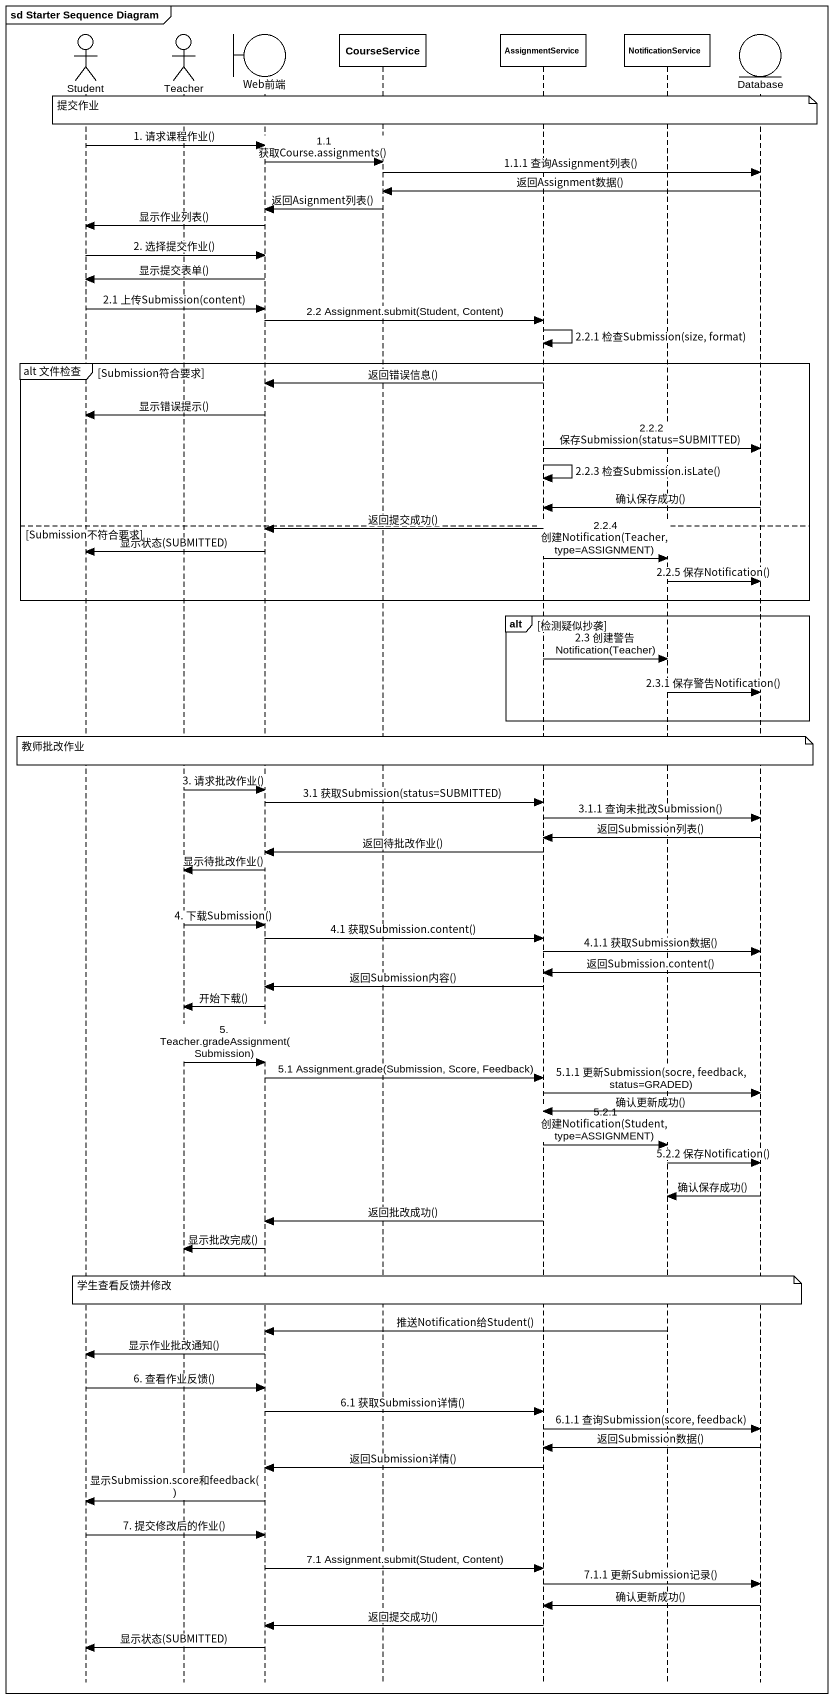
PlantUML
@startuml
mainframe sd Starter Sequence Diagram
hide footbox
actor Student
actor Teacher
boundary Web前端
participant CourseService
participant AssignmentService
participant NotificationService
entity "Database" as Database_

note over CourseService : 提交作业
Student -> Web前端 : 1. 请求课程作业()
Web前端 -> CourseService : 1.1 获取Course.assignments()
CourseService -> Database_ : 1.1.1 查询Assignment列表()
Database_ -> CourseService : 返回Assignment数据()
CourseService -> Web前端 : 返回Asignment列表()
Web前端 -> Student : 显示作业列表()
Student -> Web前端 : 2. 选择提交作业()
Web前端 -> Student : 显示提交表单()
Student -> Web前端 : 2.1 上传Submission(content)
Web前端 -> AssignmentService : 2.2 Assignment.submit(Student, Content)
AssignmentService -> AssignmentService : 2.2.1 检查Submission(size, format)
group alt 文件检查 [Submission符合要求]
  AssignmentService -> Web前端 : 返回错误信息()
  Web前端 -> Student : 显示错误提示()
  AssignmentService -> Database_ : 2.2.2 保存Submission(status=SUBMITTED)
  AssignmentService -> AssignmentService : 2.2.3 检查Submission.isLate()
  Database_ -> AssignmentService : 确认保存成功()
else Submission不符合要求
  AssignmentService -> Web前端 : 返回提交成功()
  Web前端 -> Student : 显示状态(SUBMITTED)
  AssignmentService -> NotificationService : 2.2.4 创建Notification(Teacher, type=ASSIGNMENT)
  NotificationService -> Database_ : 2.2.5 保存Notification()
end
alt 检测疑似抄袭
  AssignmentService -> NotificationService : 2.3 创建警告 Notification(Teacher)
  NotificationService -> Database_ : 2.3.1 保存警告Notification()
end
note over CourseService : 教师批改作业
Teacher -> Web前端 : 3. 请求批改作业()
Web前端 -> AssignmentService : 3.1 获取Submission(status=SUBMITTED)
AssignmentService -> Database_ : 3.1.1 查询未批改Submission()
Database_ -> AssignmentService : 返回Submission列表()
AssignmentService -> Web前端 : 返回待批改作业()
Web前端 -> Teacher : 显示待批改作业()
Teacher -> Web前端 : 4. 下载Submission()
Web前端 -> AssignmentService : 4.1 获取Submission.content()
AssignmentService -> Database_ : 4.1.1 获取Submission数据()
Database_ -> AssignmentService : 返回Submission.content()
AssignmentService -> Web前端 : 返回Submission内容()
Web前端 -> Teacher : 开始下载()
Teacher -> Web前端 : 5. Teacher.gradeAssignment(Submission)
Web前端 -> AssignmentService : 5.1 Assignment.grade(Submission, Score, Feedback)
AssignmentService -> Database_ : 5.1.1 更新Submission(socre, feedback, status=GRADED)
Database_ -> AssignmentService : 确认更新成功()
AssignmentService -> NotificationService : 5.2.1 创建Notification(Student, type=ASSIGNMENT)
NotificationService -> Database_ : 5.2.2 保存Notification()
Database_ -> NotificationService : 确认保存成功()
AssignmentService -> Web前端 : 返回批改成功()
Web前端 -> Teacher : 显示批改完成()
note over CourseService : 学生查看反馈并修改
NotificationService -> Web前端 : 推送Notification给Student()
Web前端 -> Student : 显示作业批改通知()
Student -> Web前端 : 6. 查看作业反馈()
Web前端 -> AssignmentService : 6.1 获取Submission详情()
AssignmentService -> Database_ : 6.1.1 查询Submission(score, feedback)
Database_ -> AssignmentService : 返回Submission数据()
AssignmentService -> Web前端 : 返回Submission详情()
Web前端 -> Student : 显示Submission.score和feedback()
Student -> Web前端 : 7. 提交修改后的作业()
Web前端 -> AssignmentService : 7.1 Assignment.submit(Student, Content)
AssignmentService -> Database_ : 7.1.1 更新Submission记录()
Database_ -> AssignmentService : 确认更新成功()
AssignmentService -> Web前端 : 返回提交成功()
Web前端 -> Student : 显示状态(SUBMITTED)
@enduml
